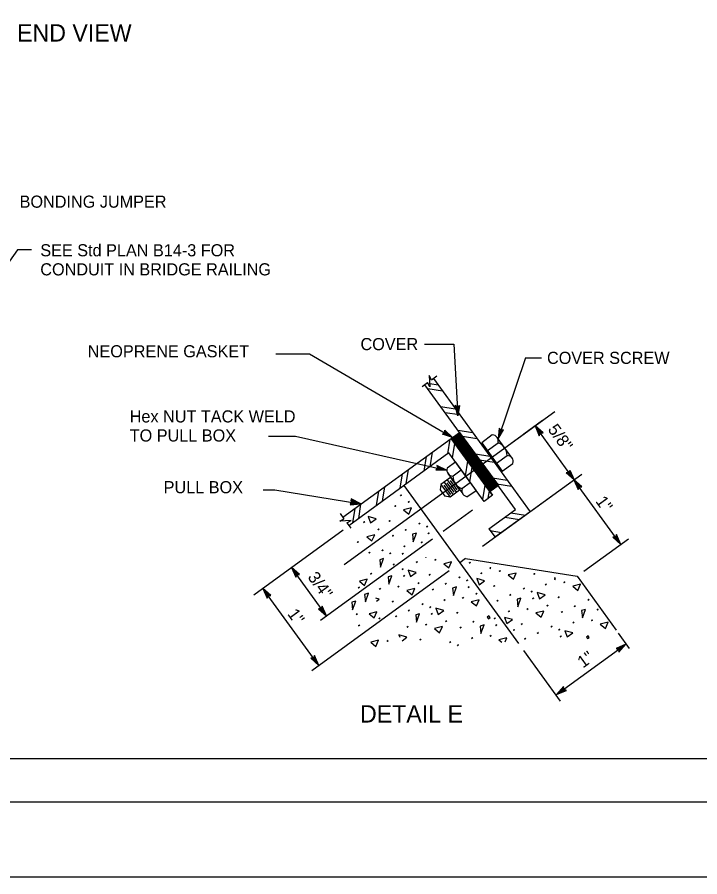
# Model space of a CAD drawing. Extents: x -893 to 867, y -474 to 712.
# Drawn here: x -211.4 to 182.6, y -474 to 22 of the extents above; entities that cross this region are included whole.
import ezdxf

# ---------------------------------------------------------------- set-up
doc = ezdxf.new("R2010")
doc.units = 0
for name, color, linetype in [('56 Stage 3 Anno', 7, 'Continuous'), ('57 Undefined', 7, 'Continuous'), ('60 Nongeo Data', 7, 'Continuous'), ('border_PLOTTING-ELEMENTS', 7, 'Continuous'), ('border_rw_22x34_Cut_Lines', 7, 'Continuous'), ('border_SHEET', 7, 'Continuous')]:
    doc.layers.add(name, color=color, linetype=linetype)

msp = doc.modelspace()

# ---------------------------------------------------------------- linework, layer by layer
at = {"layer": '56 Stage 3 Anno'}
for p, q in [((23.68, -166.7), (40.62, -166.7)), ((40.62, -166.7), (43, -207.96)), ((-62.07, -172.15), (-42.65, -172.15)), ((-42.65, -172.15), (39.88, -220.48)), ((82.03, -174.5), (66.24, -221.34)), ((82.03, -174.5), (91.2, -174.5)), ((73.77, -223.79), (98.94, -205.51)), ((91.85, -210.66), (80.92, -218.6)), ((66.82, -215.22), (66.24, -221.34)), ((66.24, -221.34), (69.36, -216.05)), ((67.09, -215.53), (66.66, -220.03)), ((66.67, -220.02), (68.95, -216.16)), ((67.85, -216.39), (66.82, -215.22)), ((66.82, -215.22), (66.82, -215.22)), ((67.36, -215.87), (67.09, -218.71)), ((67.09, -218.71), (68.56, -216.22)), ((67.64, -216.14), (67.52, -217.4)), ((67.52, -217.4), (68.15, -216.33)), ((69.36, -216.05), (67.85, -216.39)), ((69.36, -216.04), (69.36, -216.04)), ((110.02, -244.89), (87.47, -213.85)), ((92.08, -217.91), (87.47, -213.85)), ((87.47, -213.85), (87.47, -213.85)), ((87.47, -213.85), (89.92, -219.48)), ((91.66, -217.95), (88.28, -214.96)), ((88.28, -214.97), (90.07, -219.08)), ((91.23, -217.97), (89.09, -216.08)), ((89.09, -216.08), (90.25, -218.73)), ((90.85, -218.03), (89.9, -217.2)), ((89.9, -217.2), (90.4, -218.33)), ((89.92, -219.48), (90.52, -218.05)), ((90.52, -218.05), (92.08, -217.91)), ((92.08, -217.91), (92.08, -217.91)), ((-66.32, -219.78), (-50.78, -219.78)), ((-50.78, -219.78), (36.4, -239.35)), ((66.24, -221.34), (66.24, -221.34)), ((89.92, -219.48), (89.92, -219.48)), ((36.4, -239.35), (30.87, -236.68)), ((30.87, -236.68), (30.87, -236.68)), ((30.87, -236.68), (31.34, -238.16)), ((35.05, -239.03), (31.01, -237.09)), ((33.71, -238.72), (31.11, -237.47)), ((32.37, -238.41), (31.25, -237.87)), ((31.34, -238.16), (30.26, -239.28)), ((30.26, -239.28), (30.26, -239.28)), ((30.26, -239.28), (36.4, -239.35)), ((30.55, -238.99), (35.06, -239.04)), ((30.86, -238.69), (33.71, -238.72)), ((31.11, -238.39), (32.37, -238.41)), ((36.4, -239.35), (36.4, -239.35)), ((57.15, -283.3), (114.41, -241.7)), ((86.59, -261.91), (114.41, -241.7)), ((137.03, -282.2), (109.96, -244.95)), ((114.58, -249.01), (109.96, -244.95)), ((109.96, -244.95), (109.96, -244.95)), ((109.96, -244.95), (112.42, -250.58)), ((114.16, -249.05), (110.78, -246.06)), ((110.78, -246.07), (112.57, -250.18)), ((113.73, -249.07), (111.59, -247.18)), ((111.59, -247.18), (112.74, -249.83)), ((-69.36, -250.73), (-62.64, -250.73)), ((-62.64, -250.73), (-13.07, -258.75)), ((113.35, -249.13), (112.4, -248.3)), ((112.4, -248.3), (112.9, -249.43)), ((112.42, -250.58), (113.02, -249.15)), ((112.42, -250.58), (112.42, -250.58)), ((113.02, -249.15), (114.58, -249.01)), ((114.58, -249.01), (114.58, -249.01)), ((-18.11, -257.45), (-19.21, -258.55)), ((-13.07, -258.75), (-18.85, -256.65)), ((-18.85, -256.65), (-18.85, -256.65)), ((-18.85, -256.65), (-18.23, -258.07)), ((-14.45, -258.56), (-18.66, -257.04)), ((-13.07, -258.75), (-18.55, -255.96)), ((-18.55, -255.96), (-18.55, -255.96)), ((-18.55, -255.96), (-18.11, -257.45)), ((-15.81, -258.39), (-18.53, -257.4)), ((-14.42, -258.4), (-18.41, -256.37)), ((-18.34, -257.68), (-17.08, -257.72)), ((-17.18, -258.21), (-18.34, -257.79)), ((-15.75, -258.06), (-18.33, -256.75)), ((-17.08, -257.72), (-18.19, -257.16)), ((-19.21, -258.55), (-19.21, -258.55)), ((-19.21, -258.55), (-13.07, -258.75)), ((-18.23, -258.07), (-19.19, -259.3)), ((-19.19, -259.3), (-13.07, -258.75)), ((-19.19, -259.3), (-19.19, -259.3)), ((-18.93, -258.97), (-14.44, -258.57)), ((-18.92, -258.26), (-14.41, -258.4)), ((-18.65, -258.65), (-15.81, -258.39)), ((-18.6, -257.97), (-15.75, -258.06)), ((-18.43, -258.33), (-17.18, -258.21)), ((-13.07, -258.75), (-13.07, -258.75)), ((-13.07, -258.75), (-13.07, -258.75)), ((34.39, -274.57), (51.44, -262.18)), ((-74.84, -311.29), (-23.22, -273.79)), ((134.58, -276.56), (133.97, -277.99)), ((134.59, -278.85), (134.1, -277.71)), ((135.41, -279.97), (134.25, -277.31)), ((136.22, -281.07), (134.43, -276.97)), ((137.03, -282.2), (134.58, -276.56)), ((134.58, -276.56), (134.58, -276.56)), ((-36.33, -325.95), (28.3, -278.99)), ((115.69, -297.7), (141.48, -278.97)), ((133.97, -277.99), (132.42, -278.13)), ((132.42, -278.13), (132.42, -278.13)), ((132.42, -278.13), (137.03, -282.2)), ((132.84, -278.1), (136.22, -281.08)), ((133.26, -278.08), (135.41, -279.97)), ((133.65, -278.02), (134.59, -278.85)), ((137.03, -282.2), (137.03, -282.2)), ((-32.83, -323.41), (-53.06, -295.58)), ((-48.45, -299.64), (-53.06, -295.58)), ((-53.06, -295.58), (-53.06, -295.58)), ((-53.06, -295.58), (-50.61, -301.21)), ((-48.86, -299.68), (-52.25, -296.69)), ((-52.24, -296.7), (-50.46, -300.81)), ((-41.42, -354.91), (37.88, -297.3)), ((-49.29, -299.7), (-51.43, -297.81)), ((-51.43, -297.81), (-50.28, -300.46)), ((-49.68, -299.76), (-50.62, -298.93)), ((-50.62, -298.93), (-50.13, -300.06)), ((-50.61, -301.21), (-50, -299.78)), ((-50.61, -301.21), (-50.61, -301.21)), ((-50, -299.78), (-48.45, -299.64)), ((-48.45, -299.64), (-48.45, -299.64)), ((-37.29, -352.03), (-69.58, -307.58)), ((-64.97, -311.65), (-69.58, -307.58)), ((-69.58, -307.58), (-69.58, -307.58)), ((-69.58, -307.58), (-67.13, -313.22)), ((-65.39, -311.68), (-68.77, -308.7)), ((-68.77, -308.71), (-66.98, -312.82)), ((-65.81, -311.7), (-67.96, -309.82)), ((-67.96, -309.82), (-66.8, -312.47)), ((-66.2, -311.77), (-67.14, -310.93)), ((-67.14, -310.93), (-66.65, -312.07)), ((-67.13, -313.22), (-66.53, -311.79)), ((-66.53, -311.79), (-64.97, -311.65)), ((-64.97, -311.65), (-64.97, -311.65)), ((-67.13, -313.22), (-67.13, -313.22)), ((-35.89, -319.2), (-37.45, -319.35)), ((-37.45, -319.35), (-37.45, -319.35)), ((-37.45, -319.35), (-32.83, -323.41)), ((-37.03, -319.31), (-33.65, -322.3)), ((-36.6, -319.29), (-34.46, -321.18)), ((-36.22, -319.23), (-35.27, -320.06)), ((-35.29, -317.78), (-35.89, -319.2)), ((-35.27, -320.06), (-35.77, -318.93)), ((-34.46, -321.18), (-35.61, -318.52)), ((-33.65, -322.28), (-35.44, -318.18)), ((-32.83, -323.41), (-35.29, -317.78)), ((-35.29, -317.78), (-35.29, -317.78)), ((-32.83, -323.41), (-32.83, -323.41)), ((141.99, -342.28), (135.63, -333.52)), ((99.93, -368.89), (139.95, -339.82)), ((139.95, -339.82), (134.31, -342.27)), ((134.31, -342.27), (134.31, -342.27)), ((134.31, -342.27), (135.74, -342.88)), ((138.82, -340.64), (134.72, -342.43)), ((137.72, -341.45), (135.06, -342.6)), ((136.6, -342.26), (135.46, -342.75)), ((135.77, -343.2), (136.6, -342.26)), ((135.83, -343.59), (137.72, -341.45)), ((135.85, -344.02), (138.83, -340.63)), ((135.88, -344.43), (139.95, -339.82)), ((139.95, -339.82), (139.95, -339.82)), ((-39.74, -346.39), (-40.35, -347.82)), ((-38.92, -349.79), (-40.07, -347.14)), ((-38.11, -350.9), (-39.89, -346.79)), ((-37.29, -352.03), (-39.74, -346.39)), ((-39.74, -346.39), (-39.74, -346.39)), ((102.26, -372.76), (80.99, -343.48)), ((135.74, -342.88), (135.88, -344.43)), ((135.88, -344.43), (135.88, -344.43)), ((-40.35, -347.82), (-41.9, -347.96)), ((-41.9, -347.96), (-41.9, -347.96)), ((-41.9, -347.96), (-37.29, -352.03)), ((-41.49, -347.93), (-38.1, -350.91)), ((-41.06, -347.9), (-38.92, -349.79)), ((-40.67, -347.84), (-39.73, -348.68)), ((-39.73, -348.68), (-40.22, -347.54)), ((-37.29, -352.03), (-37.29, -352.03)), ((104, -364.28), (99.93, -368.89)), ((99.93, -368.89), (105.57, -366.44)), ((104.04, -364.7), (101.05, -368.08)), ((101.06, -368.08), (105.17, -366.29)), ((104.06, -365.13), (102.17, -367.27)), ((102.17, -367.27), (104.82, -366.11)), ((104.12, -365.51), (103.29, -366.46)), ((103.29, -366.46), (104.42, -365.96)), ((104.14, -365.84), (104, -364.28)), ((104, -364.28), (104, -364.28)), ((105.57, -366.44), (104.14, -365.84)), ((105.57, -366.44), (105.57, -366.44)), ((99.93, -368.89), (99.93, -368.89))]:
    msp.add_line(p, q, dxfattribs=at)
for points in [[(-203.19, -112.27), (-211.18, -112.27), (-240.01, -152.85)], [(-22.66, -293.85), (91.85, -210.66)]]:
    msp.add_lwpolyline(points, dxfattribs=at)
for points in [[(43.98, -201.99), (43, -207.96), (41.35, -202.14), (41.71, -202.33), (42.92, -206.59), (43.64, -202.22), (43.3, -202.45), (42.84, -205.25), (42.07, -202.52), (42.43, -202.71), (42.77, -203.89), (42.97, -202.67), (42.7, -202.85), (41.35, -202.14), (42.7, -202.85)], [(35.45, -216.35), (39.88, -220.48), (34.12, -218.62), (34.48, -218.43), (38.7, -219.79), (35.46, -216.76), (35.46, -217.17), (37.54, -219.1), (34.84, -218.23), (35.2, -218.04), (36.36, -218.41), (35.46, -217.58), (35.47, -217.89), (34.12, -218.62), (35.47, -217.89)], [(107.62, -239.34), (110.02, -244.89), (105.49, -240.88), (105.9, -240.85), (109.21, -243.78), (107.46, -239.71), (107.3, -240.08), (108.42, -242.69), (106.3, -240.81), (106.71, -240.78), (107.62, -241.59), (107.14, -240.46), (107.01, -240.75), (105.49, -240.88), (107.01, -240.75)]]:
    msp.add_lwpolyline(points, close=True, dxfattribs=at)
at = {"layer": '60 Nongeo Data'}
for p, q in [((27.74, -187.22), (30.84, -184.97)), ((28.6, -186.68), (28.99, -186.74)), ((28.83, -186.52), (84.63, -263.33)), ((22.38, -191.12), (25.48, -188.86)), ((76.25, -262.01), (23.97, -190.05)), ((25.17, -189.18), (25.55, -189.24)), ((25.6, -192.28), (33.98, -193.61)), ((26.74, -189.43), (31.48, -190.18)), ((33.08, -202.58), (41.46, -203.91)), ((35.57, -206.01), (43.95, -207.34)), ((39.11, -221.09), (43.96, -217.56)), ((43.05, -216.31), (51.43, -217.64)), ((65.67, -248.83), (43.41, -218.18)), ((65.98, -248.6), (43.72, -217.96)), ((43.96, -217.56), (66.3, -248.3)), ((-23.47, -266.55), (39.11, -221.09)), ((37.19, -229.89), (38.52, -221.51)), ((39.11, -221.09), (62.91, -253.85)), ((62.91, -253.85), (39.11, -221.09)), ((62, -251.5), (39.73, -220.85)), ((62.43, -251.18), (40.16, -220.54)), ((62.9, -250.84), (40.64, -220.19)), ((63.34, -250.52), (41.07, -219.87)), ((63.79, -250.19), (41.53, -219.55)), ((64.28, -249.84), (42.02, -219.19)), ((64.78, -249.47), (42.52, -218.83)), ((65.2, -249.17), (42.93, -218.53)), ((45.58, -219.79), (53.96, -221.12)), ((62.83, -219.04), (56.69, -223.51)), ((74.3, -232.44), (65.71, -220.61)), ((39.85, -232.31), (41.18, -223.93)), ((40.74, -223.33), (62.91, -253.85)), ((56.69, -223.51), (68.59, -239.89)), ((56.98, -224.5), (57.26, -224.3)), ((67.56, -239.06), (56.98, -224.5)), ((59.99, -228.06), (66.2, -223.55)), ((37.78, -229.47), (-19.95, -271.41)), ((23.46, -239.87), (24.79, -231.49)), ((26.9, -237.37), (28.22, -228.99)), ((58.06, -257.38), (37.78, -229.47)), ((53.03, -230.04), (61.41, -231.37)), ((65.28, -235.34), (71.37, -230.92)), ((41.52, -234.81), (36.79, -238.25)), ((41.52, -234.81), (53.44, -251.21)), ((47.33, -242.61), (48.66, -234.23)), ((49.82, -246.04), (51.15, -237.66)), ((49.82, -246.04), (51.15, -237.66)), ((49.82, -246.04), (51.15, -237.66)), ((55.52, -233.47), (63.9, -234.8)), ((68.59, -239.89), (74.68, -235.47)), ((9.74, -249.84), (11.06, -241.46)), ((13.17, -247.35), (14.5, -238.97)), ((37.21, -241.28), (45.81, -253.11)), ((44.84, -239.39), (40.15, -242.8)), ((67.56, -239.06), (67.84, -238.86)), ((33.2, -247.67), (32.7, -250.81)), ((38.66, -243.7), (33.2, -247.67)), ((33.2, -247.67), (38.49, -254.95)), ((34.79, -247.95), (38.75, -253.4)), ((35.02, -246.35), (40.31, -253.63)), ((36.61, -246.62), (40.57, -252.07)), ((36.84, -245.03), (42.13, -252.31)), ((38.43, -245.3), (42.39, -250.75)), ((38.66, -243.7), (43.95, -250.98)), ((50.13, -246.67), (45.32, -250.17)), ((57.3, -256.34), (58.63, -247.96)), ((63, -243.77), (71.38, -245.09)), ((65.5, -247.2), (73.88, -248.53)), ((-3.99, -259.82), (-2.67, -251.44)), ((-0.56, -257.32), (0.77, -248.94)), ((11.85, -248.31), (44.14, -292.76)), ((32.7, -250.81), (35.35, -254.45)), ((43.95, -250.98), (38.49, -254.95)), ((53.44, -251.21), (48.68, -254.67)), ((60.45, -255.63), (61.13, -251.39)), ((66.3, -248.3), (61.44, -251.83)), ((38.49, -254.95), (35.35, -254.45)), ((62.91, -253.85), (58.06, -257.38)), ((-17.72, -269.79), (-16.4, -261.41)), ((-14.29, -267.3), (-12.96, -258.92)), ((60.88, -273.17), (76.25, -262.01)), ((-25.05, -264.37), (-22.79, -267.48)), ((-23.32, -266.77), (-23.26, -266.4)), ((84.63, -263.33), (64.75, -277.78)), ((70.1, -266.48), (78.48, -267.81)), ((73.53, -263.98), (81.91, -265.31)), ((-21.15, -269.73), (-18.9, -272.84)), ((60.88, -273.17), (64.41, -278.03)), ((61.67, -274.25), (68.18, -275.29)), ((47.37, -290.41), (44.14, -292.76)), ((47.37, -290.41), (111.71, -300.6)), ((44.14, -292.76), (78, -339.36)), ((111.71, -300.6), (134.27, -331.65))]:
    msp.add_line(p, q, dxfattribs=at)
for points in [[(27.74, -187.22), (26.38, -184.76), (26.84, -191.32), (25.48, -188.86)], [(-21.15, -269.73), (-18.69, -268.38), (-25.25, -268.84), (-22.79, -267.48)], [(24.37, -289.54), (24.39, -289.77)], [(24.39, -289.77), (24.47, -289.55)], [(61.53, -295.42), (61.62, -296.25)], [(61.62, -296.25), (61.89, -295.48)], [(98.69, -301.31), (98.84, -302.74)], [(98.84, -302.74), (99.32, -301.41)], [(-3.93, -314.96), (-2.46, -313.87), (-4.37, -313.32)], [(59.85, -324.17), (60.54, -325.12), (61.49, -324.43), (60.8, -323.48), (59.85, -324.17)], [(10.76, -337.83), (13.48, -335.82), (8.97, -334.5), (9.46, -335.81)], [(70.25, -338.35), (71.21, -336.13), (66.65, -337.25), (68.34, -338.63)], [(117.1, -335.66), (117.79, -336.6), (118.74, -335.91), (118.05, -334.97), (117.1, -335.66)]]:
    msp.add_lwpolyline(points, dxfattribs=at)
for points in [[(14.66, -264.78), (16.22, -261.2), (11.65, -262.32)], [(-7.43, -269.69), (-4.29, -267.38), (-8.8, -266.06)], [(-6.62, -280.24), (-5.06, -276.66), (-9.63, -277.78)], [(17.23, -280.67), (19.01, -275.71), (16.78, -276.35)], [(-1.65, -295.36), (0.12, -290.4), (-2.1, -291.04)], [(37.77, -295.82), (39.33, -292.24), (34.76, -293.36)], [(15.68, -300.73), (18.82, -298.41), (14.3, -297.1)], [(-10.89, -305.85), (-9.33, -302.27), (-13.9, -303.39)], [(3.11, -305.23), (4.89, -300.27), (2.67, -300.91)], [(55.19, -305.55), (58.33, -303.23), (53.82, -301.92)], [(74.99, -302.3), (76.55, -298.73), (71.98, -299.84)], [(40.34, -311.71), (42.12, -306.75), (39.89, -307.39)], [(112.21, -308.79), (113.77, -305.21), (109.2, -306.33)], [(-10.41, -315.4), (-8.64, -310.44), (-10.86, -311.08)], [(16.49, -311.28), (18.05, -307.7), (13.48, -308.82)], [(90.12, -313.7), (93.26, -311.39), (88.75, -310.07)], [(-17.78, -319.89), (-16, -314.93), (-18.23, -315.57)], [(53.71, -317.76), (55.27, -314.19), (50.7, -315.3)], [(77.56, -318.2), (79.34, -313.24), (77.11, -313.88)], [(-5.33, -324.67), (-3.77, -321.1), (-8.34, -322.22)], [(19.06, -327.17), (20.84, -322.21), (18.61, -322.85)], [(31.62, -322.68), (34.76, -320.36), (30.24, -319.04)], [(90.93, -324.25), (92.49, -320.67), (87.92, -321.79)], [(114.78, -324.68), (116.56, -319.72), (114.34, -320.36)], [(71.28, -327.95), (74.42, -325.63), (69.9, -324.31)], [(128.16, -330.74), (129.72, -327.16), (125.15, -328.28)], [(32.43, -333.22), (33.99, -329.65), (29.42, -330.76)], [(56.28, -333.66), (58.06, -328.7), (55.83, -329.34)], [(106.07, -335.65), (109.21, -333.33), (104.69, -332.02)], [(-4.36, -341.11), (-2.8, -337.53), (-7.37, -338.65)]]:
    msp.add_lwpolyline(points, close=True, dxfattribs=at)
for centre, radius, start, end in [((62.76, -222.56), 3.51, 342.4941, 88.7622), ((63.64, -230.91), 7.75, 359.6875, 71.3925), ((71.51, -234.35), 3.4, 340.7652, 91.979), ((40.01, -239.37), 3.4, 160.7652, 271.979), ((47.87, -242.81), 7.75, 179.6875, 251.3925), ((48.75, -251.16), 3.51, 162.4941, 268.7622)]:
    msp.add_arc(centre, radius, start, end, dxfattribs=at)
at = {"layer": 'border_PLOTTING-ELEMENTS'}
for points in [[(-893.46, -474.05), (866.55, -474.05), (866.55, 711.96), (-893.46, 711.96)], [(-863.46, 668.96), (836.55, 668.96), (836.55, -431.05), (-863.46, -431.05)]]:
    msp.add_lwpolyline(points, close=True, dxfattribs=at)
at = {"layer": 'border_rw_22x34_Cut_Lines'}
msp.add_lwpolyline([(-863.46, 668.96), (836.55, 668.96), (836.55, -431.05), (-863.46, -431.05)], close=True, dxfattribs=at)
at = {"layer": 'border_SHEET'}
msp.add_line((811.55, -406.05), (-813.46, -406.05), dxfattribs=at)

# ---------------------------------------------------------------- texts
at = {"layer": '57 Undefined'}
for s, height, p in [('END VIEW', 10, (-211.46, 7.98)), ('BONDING JUMPER', 7, (-209.97, -87.92)), ('SEE Std PLAN B14-3 FOR', 7, (-198.04, -115.98)), ('CONDUIT IN BRIDGE RAILING', 7, (-198.04, -126.98)), ('COVER', 7, (-13.24, -170.12)), ('COVER SCREW', 7, (94.39, -178.07)), ('Hex NUT TACK WELD', 7, (-146.44, -211.85)), ('TO PULL BOX', 7, (-146.44, -222.85)), ('PULL BOX', 7, (-126.85, -252.7)), ('DETAIL E', 10, (-13.54, -385.01))]:
    msp.add_text(s, height=height, dxfattribs=at).set_placement(p)
for s, rotation, p in [('NEOPRENE GASKET', 360, (-170.66, -174.26)), ('5/8"', 306.0001, (94.52, -215.92)), ('1"', 306.0001, (122.09, -257.36)), ('3/4"', 306.0001, (-44.07, -301.15)), ('1"', 306.0001, (-55.72, -322.39)), ('1"', 36.0001, (115.12, -353.91))]:
    msp.add_text(s, height=7, rotation=rotation, dxfattribs=at).set_placement(p)
at = {"layer": '60 Nongeo Data'}
for p in [(8.89, -253.14), (13.4, -256.95), (5.63, -259.33), (-12.39, -268.6), (2.34, -267.96), (19.53, -269.44), (23.98, -271.19), (-4.1, -272.79), (4.25, -276.46), (11.63, -273.13), (24.83, -275.09), (-15.97, -280.12), (10.89, -282.56), (20.87, -280.3), (-9.32, -286.22), (-1.74, -284.9), (2.7, -286.65), (9.9, -286.85), (18.05, -291.65), (28.73, -290.37), (48.63, -292.04), (4.71, -293.03), (9.86, -295.74), (65.96, -296.85), (-8.37, -298.4), (10.71, -299.64), (25.45, -298.99), (42.64, -300.48), (47.08, -302.23), (55.28, -298.13), (85.85, -298.53), (-15.4, -306.4), (-3.22, -307.11), (7.45, -305.83), (19.01, -303.83), (27.35, -307.5), (34.74, -304.17), (47.94, -306.12), (62.67, -305.48), (79.86, -306.97), (92.5, -304.62), (103.18, -303.34), (44.68, -312.31), (52.44, -309.93), (71.96, -310.66), (84.31, -308.71), (99.89, -311.97), (4.17, -314.45), (21.36, -315.94), (34, -313.59), (64.58, -313.99), (85.16, -312.61), (93.45, -316.8), (109.18, -317.14), (117.09, -313.45), (-16.61, -321.73), (13.46, -319.63), (25.8, -317.69), (26.66, -321.58), (41.39, -320.94), (71.22, -320.08), (81.9, -318.8), (101.8, -320.47), (122.38, -319.1), (-3.53, -324.16), (6.07, -322.96), (34.95, -325.78), (50.68, -326.12), (63.03, -324.17), (108.45, -326.57), (119.12, -325.28), (-15.3, -328.25), (12.72, -329.05), (23.4, -327.77), (43.3, -329.45), (63.88, -328.07), (74.11, -330.86), (78.61, -327.43), (95.81, -328.91), (100.25, -330.66), (1.15, -337.21), (20.11, -336.4), (49.94, -335.54), (60.62, -334.26), (80.52, -335.93), (87.9, -332.6), (101.1, -334.56), (37.3, -337.89), (41.75, -339.63)]:
    msp.add_text('.', height=7.09, rotation=306.0001, dxfattribs=at).set_placement(p)

doc.saveas('drawing.dxf')
